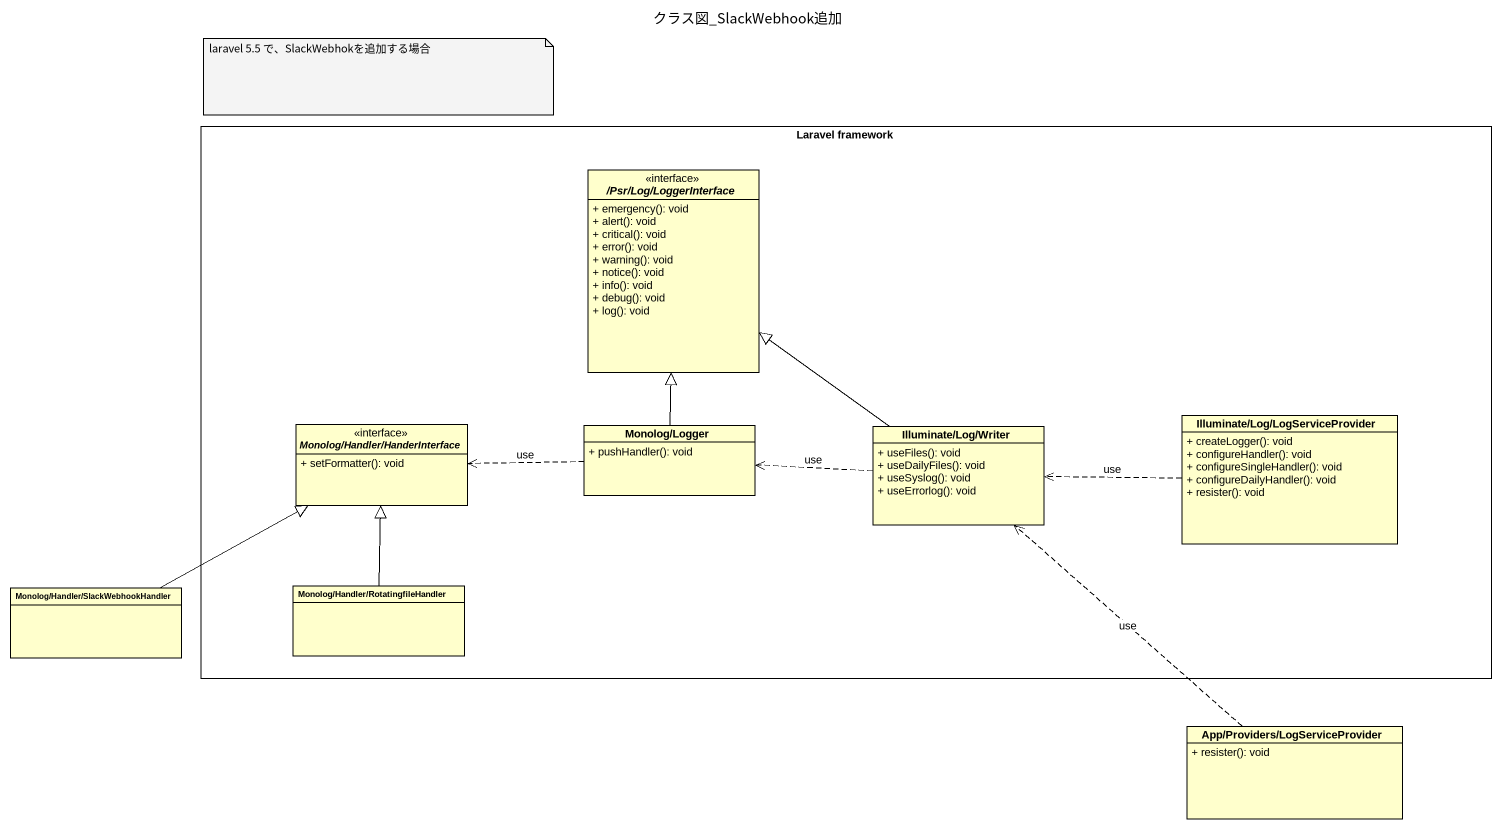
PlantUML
@startuml
title クラス図_SlackWebhook追加
hide circle
hide empty members
skinparam classAttributeIconSize 0
rectangle "Laravel framework" as Laravel_framework {
  interface "/Psr/Log/LoggerInterface" as Psr_Log_LoggerInterface {
    + emergency(): void
    + alert(): void
    + critical(): void
    + error(): void
    + warning(): void
    + notice(): void
    + info(): void
    + debug(): void
    + log(): void
  }
  class "Illuminate/Log/LogServiceProvider" as Illuminate_Log {
    + createLogger(): void
    + configureHandler(): void
    + configureSingleHandler(): void
    + configureDailyHandler(): void
    + resister(): void
  }
  interface "Monolog/Handler/HanderInterface" as Monolog_Handler {
    + setFormatter(): void
  }
  class "Monolog/Logger" as Monolog_Logger {
    + pushHandler(): void
  }
  class "Illuminate/Log/Writer" as Illuminate_Log_Writer {
    + useFiles(): void
    + useDailyFiles(): void
    + useSyslog(): void
    + useErrorlog(): void
  }
  class "Monolog/Handler/RotatingfileHandler" as Monolog_Handler_3
}
class "Monolog/Handler/SlackWebhookHandler" as Monolog_Handler_2
class "App/Providers/LogServiceProvider" as App_Providers {
  + resister(): void
}
Illuminate_Log .left.> Illuminate_Log_Writer : use
Monolog_Logger -up-|> Psr_Log_LoggerInterface
Monolog_Logger .left.> Monolog_Handler : use
Illuminate_Log_Writer -up-|> Psr_Log_LoggerInterface
Illuminate_Log_Writer .left.> Monolog_Logger : use
Monolog_Handler_2 -right-|> Monolog_Handler
Monolog_Handler_3 -up-|> Monolog_Handler
App_Providers .up.> Illuminate_Log_Writer : use
note as N1
  laravel 5.5 で、SlackWebhokを追加する場合
end note
@enduml
